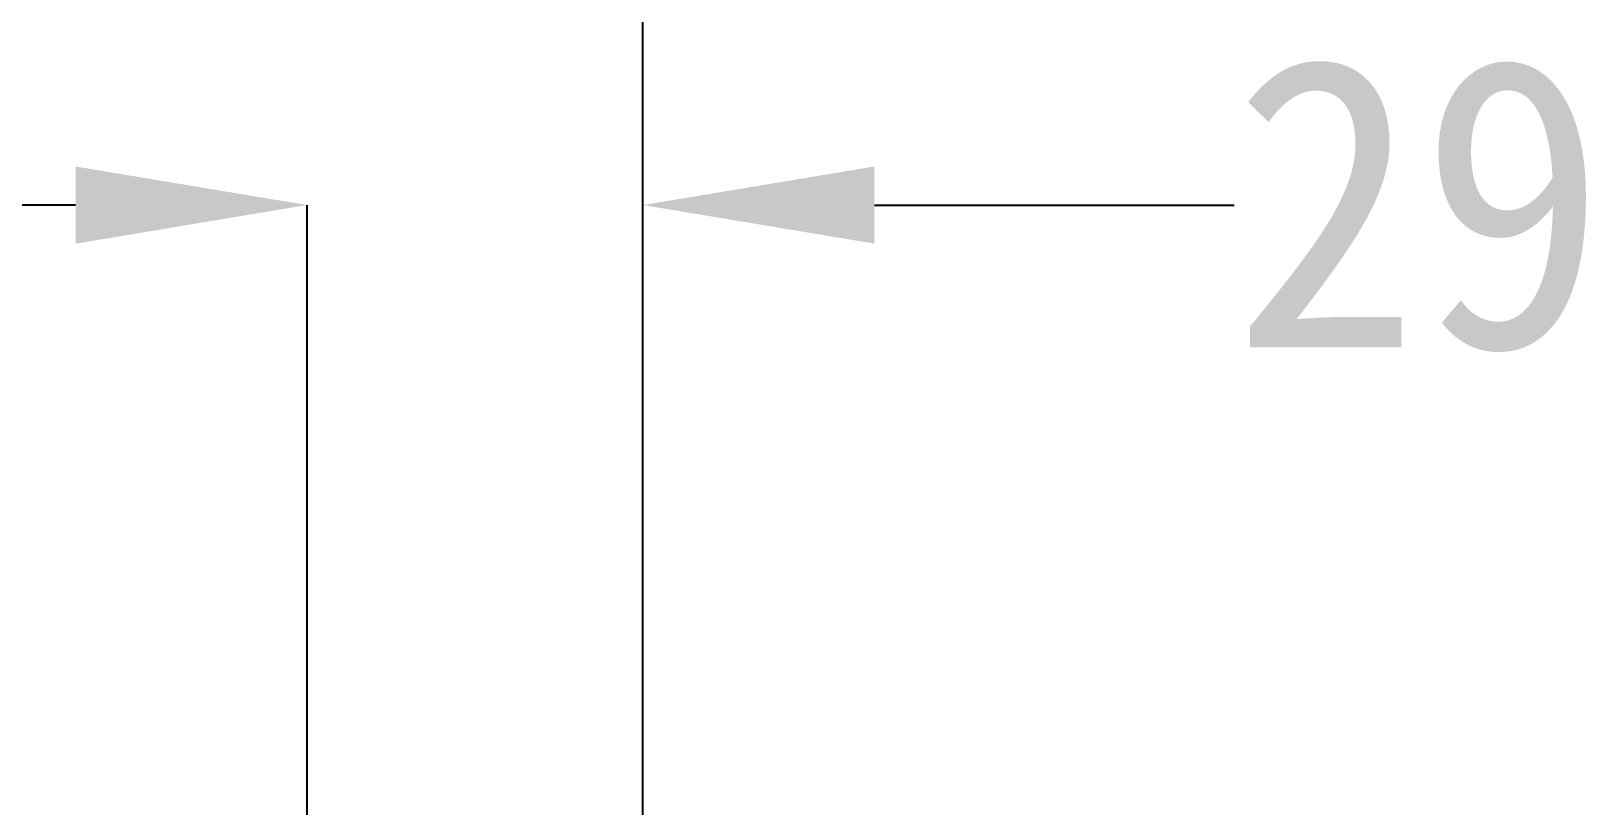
# Model space of a CAD drawing. Header units: millimetres. Extents: x -6 to 705, y -10 to 538.
# Drawn here: x 605.43 to 632.29, y 446.52 to 459.91 of the extents above; entities that cross this region are included whole.
import ezdxf

# ---------------------------------------------------------------- set-up
doc = ezdxf.new("R2010")
doc.units = ezdxf.units.MM
doc.layers.add('\\M+5B1EA\\M+5D7A2\\M+5B2E3', color=7, linetype='Continuous', lineweight=25)
doc.styles.get("Standard").update_dxf_attribs({"font": 'GulimChe.ttf'})

msp = doc.modelspace()

# ---------------------------------------------------------------- linework, layer by layer
at = {"layer": '\\M+5B1EA\\M+5D7A2\\M+5B2E3', "lineweight": -3}
for p, q in [((615.997, 443.484), (615.997, 466.964)), ((606.197, 456.903), (602.197, 456.903)), ((610.197, 443.484), (610.197, 456.903)), ((615.997, 443.484), (615.997, 456.903)), ((619.997, 456.903), (626.21, 456.903))]:
    msp.add_line(p, q, dxfattribs=at)
at = {"layer": '\\M+5B1EA\\M+5D7A2\\M+5B2E3'}
for points in [[(606.197, 457.569), (606.197, 456.236), (610.197, 456.903)], [(619.997, 457.569), (619.997, 456.236), (615.997, 456.903)]]:
    msp.add_solid(points, dxfattribs=at)

# ---------------------------------------------------------------- texts
at = {"layer": '\\M+5B1EA\\M+5D7A2\\M+5B2E3', "lineweight": -3, "insert": (629.413, 456.903), "char_height": 5, "attachment_point": 5}
msp.add_mtext('\\A1;29', dxfattribs=at)

doc.saveas('drawing.dxf')
